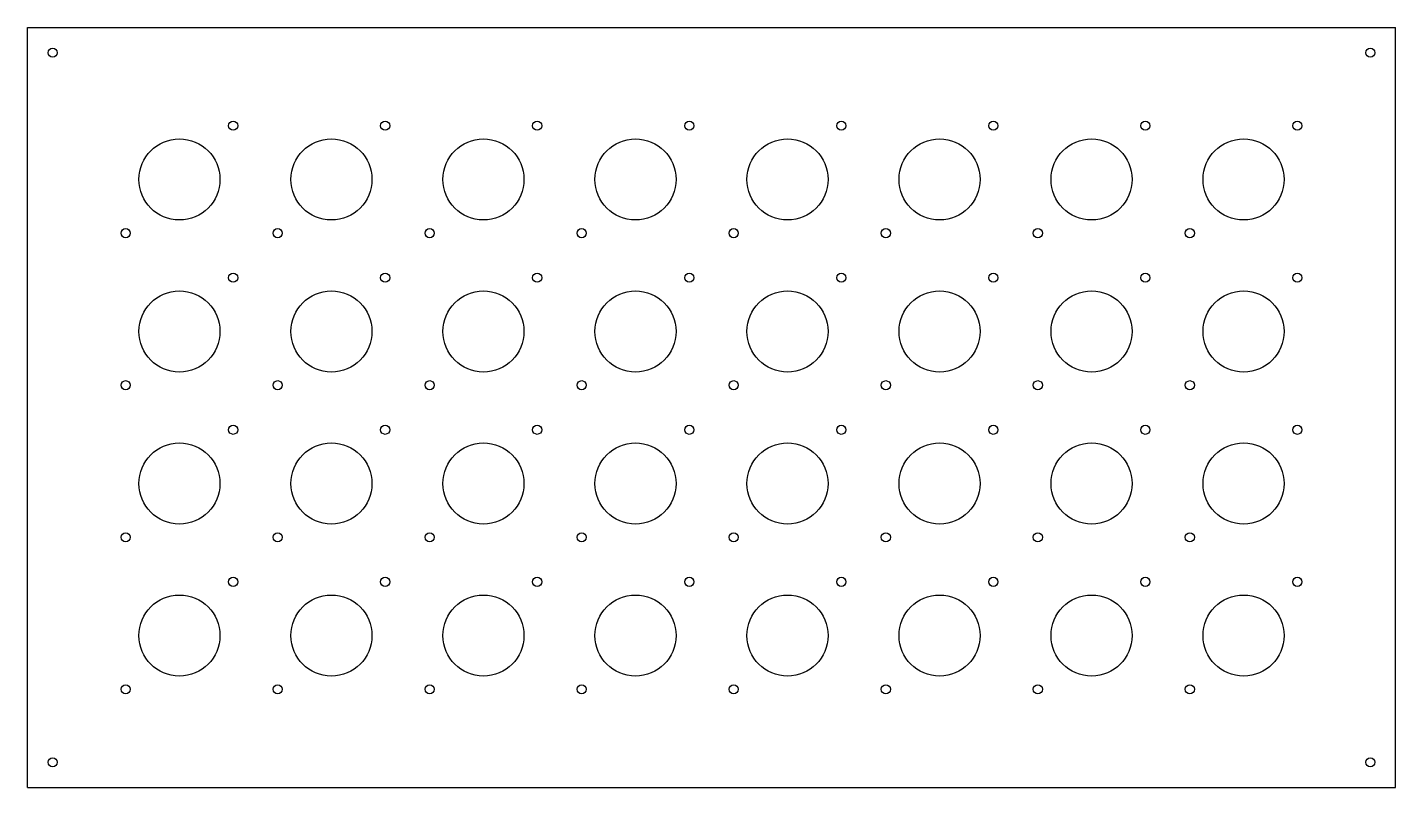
# Model space of a CAD drawing. Extents: x -60 to 480, y -60 to 240.
import ezdxf

# ---------------------------------------------------------------- set-up
doc = ezdxf.new("R2010")
doc.units = 0
doc.layers.get('0').update_dxf_attribs({"linetype": 'continuous'})

# ---------------------------------------------------------------- blocks, each defined once
blk = doc.blocks.new('CUT007')
at = {"color": 0}
for p, q in [((-60, -60), (-60, 240)), ((-60, 240), (480, 240)), ((480, -60), (480, 240)), ((-60, -60), (480, -60))]:
    blk.add_line(p, q, dxfattribs=at)
for centre, radius in [((-50, 230), 1.8), ((470, 230), 1.8), ((21.21, 201.21), 1.8), ((81.21, 201.21), 1.8), ((141.21, 201.21), 1.8), ((201.21, 201.21), 1.8), ((261.21, 201.21), 1.8), ((321.21, 201.21), 1.8), ((381.21, 201.21), 1.8), ((441.21, 201.21), 1.8), ((0, 180), 16), ((60, 180), 16), ((120, 180), 16), ((180, 180), 16), ((240, 180), 16), ((300, 180), 16), ((360, 180), 16), ((420, 180), 16), ((-21.21, 158.79), 1.8), ((38.79, 158.79), 1.8), ((98.79, 158.79), 1.8), ((158.79, 158.79), 1.8), ((218.79, 158.79), 1.8), ((278.79, 158.79), 1.8), ((338.79, 158.79), 1.8), ((398.79, 158.79), 1.8), ((21.21, 141.21), 1.8), ((81.21, 141.21), 1.8), ((141.21, 141.21), 1.8), ((201.21, 141.21), 1.8), ((261.21, 141.21), 1.8), ((321.21, 141.21), 1.8), ((381.21, 141.21), 1.8), ((441.21, 141.21), 1.8), ((0, 120), 16), ((60, 120), 16), ((120, 120), 16), ((180, 120), 16), ((240, 120), 16), ((300, 120), 16), ((360, 120), 16), ((420, 120), 16), ((-21.21, 98.79), 1.8), ((38.79, 98.79), 1.8), ((98.79, 98.79), 1.8), ((158.79, 98.79), 1.8), ((218.79, 98.79), 1.8), ((278.79, 98.79), 1.8), ((338.79, 98.79), 1.8), ((398.79, 98.79), 1.8), ((21.21, 81.21), 1.8), ((81.21, 81.21), 1.8), ((141.21, 81.21), 1.8), ((201.21, 81.21), 1.8), ((261.21, 81.21), 1.8), ((321.21, 81.21), 1.8), ((381.21, 81.21), 1.8), ((441.21, 81.21), 1.8), ((0, 60), 16), ((60, 60), 16), ((120, 60), 16), ((180, 60), 16), ((240, 60), 16), ((300, 60), 16), ((360, 60), 16), ((420, 60), 16), ((-21.21, 38.79), 1.8), ((38.79, 38.79), 1.8), ((98.79, 38.79), 1.8), ((158.79, 38.79), 1.8), ((218.79, 38.79), 1.8), ((278.79, 38.79), 1.8), ((338.79, 38.79), 1.8), ((398.79, 38.79), 1.8), ((21.21, 21.21), 1.8), ((81.21, 21.21), 1.8), ((141.21, 21.21), 1.8), ((201.21, 21.21), 1.8), ((261.21, 21.21), 1.8), ((321.21, 21.21), 1.8), ((381.21, 21.21), 1.8), ((441.21, 21.21), 1.8), ((0, 0), 16), ((60, 0), 16), ((120, 0), 16), ((180, 0), 16), ((240, 0), 16), ((300, 0), 16), ((360, 0), 16), ((420, 0), 16), ((-21.21, -21.21), 1.8), ((38.79, -21.21), 1.8), ((98.79, -21.21), 1.8), ((158.79, -21.21), 1.8), ((218.79, -21.21), 1.8), ((278.79, -21.21), 1.8), ((338.79, -21.21), 1.8), ((398.79, -21.21), 1.8), ((-50, -50), 1.8), ((470, -50), 1.8)]:
    blk.add_circle(centre, radius, dxfattribs=at)

msp = doc.modelspace()

# ---------------------------------------------------------------- block references
msp.add_blockref('CUT007', (0, 0))

doc.saveas('drawing.dxf')
